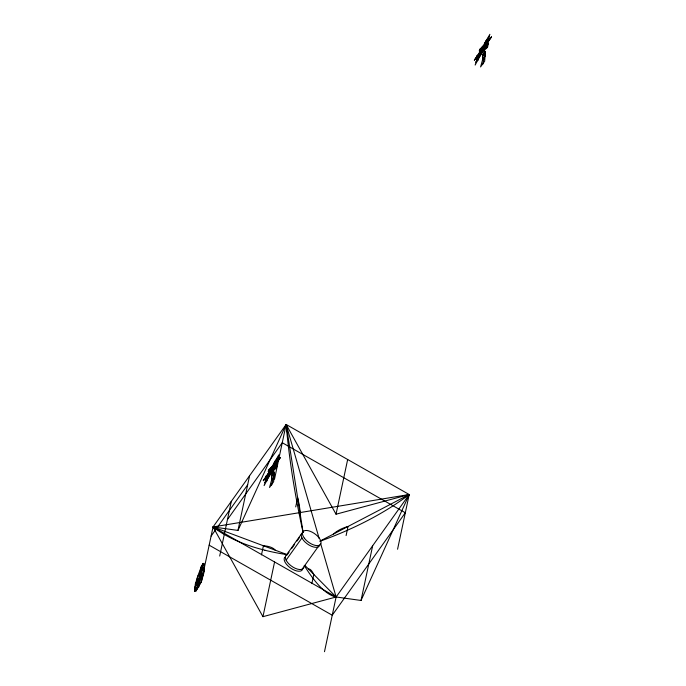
<?xml version="1.0" encoding="UTF-8"?>
<svg xmlns="http://www.w3.org/2000/svg" width="686" height="686" viewBox="0 0 686 686"><rect width="100%" height="100%" fill="white"/><g stroke="black" fill="none" stroke-linecap="round" stroke-linejoin="round"><path stroke-width="1.03" d="M276.595 463.813L277.29 464.113L276.518 467.749L273.079 471.042L274.357 472.285L273.628 481.735L269.538 487.48L271.502 480.363L271.527 476.324L270.678 473.391L271.939 466.737L278.842 454.844L276.467 461.052L263.33 480.663L266.785 477.559L280.463 457.442L276.467 461.052M487.635 43.269L488.338 43.57L487.557 47.214L484.119 50.498L485.396 51.742L484.668 61.191L480.577 66.936L482.55 59.819L482.567 55.78L481.718 52.848L482.978 46.194L489.881 34.3L487.506 40.508L474.369 60.119L477.833 57.015L491.502 36.898L487.506 40.508M204.265 571.438L204.514 566.808L203.776 563.403L202.782 563.712L201.135 567.108L197.714 576.343L195.364 583.923L194.498 591.461L196.076 590.903L201.298 581.925L204.265 571.438L195.364 583.923M266.785 477.559L264.11 485.602L270.678 473.391M477.833 57.015L475.149 65.059L481.718 52.848M196.076 590.903L201.169 566.928M197.397 589.051L202.782 563.712M198.717 587.199L203.776 563.403L201.135 567.108M219.691 556.046L231.319 501.329M204.514 566.808L197.714 576.343L194.498 591.461L201.298 581.925L213.054 526.951L237.965 530.424L249.593 475.715M265.353 478.982L265.988 475.998M268.749 471.874L268.277 471.505L268.586 470.047L271.939 466.737M266.76 481.229L269.298 469.293M271.51 478.416L275.292 460.649M271.639 485.088L274.357 472.285L271.527 476.324M275.558 468.667L277.358 460.212M274.503 479.197L286.139 424.48L409.199 494.529L397.571 549.237M261.486 554.88L263.424 545.764A23.393 11.268 -12.8 0 1 275.343 550.215M262.952 616.68L213.054 526.951L409.199 494.529L361.025 600.464L336.114 596.992L262.952 616.68L274.58 561.971M295.709 506.894L297.647 497.77A23.393 5.617 77.9 0 1 300.374 515.126M311.873 583.563L313.811 574.448A23.393 5.617 77.9 0 0 308.537 569.106M324.487 651.7L336.114 596.992L409.199 494.529L336.037 514.217L347.665 459.5M346.104 535.569L348.042 526.454A23.393 11.268 -12.8 0 0 333.567 534.017M361.025 600.464L372.661 545.756M476.401 58.439L477.036 55.455M479.788 51.33L479.317 50.961L479.625 49.503L482.978 46.194M477.799 60.685L480.337 48.749M482.558 57.873L486.331 40.105M482.678 64.544L485.396 51.742L482.567 55.78M486.606 48.123L488.398 39.668M237.965 530.424L286.139 424.48L336.037 514.217M484.873 42.764L489.452 36.341M479.317 50.961L482.644 46.296M474.369 60.119L490.43 37.601M475.741 58.996L491.502 36.898M476.564 60.076L488.338 43.57M475.715 62.126L479.951 56.183M482.55 59.819L485.311 55.943M211.117 536.066L247.655 484.831M227.443 519.568L282.255 442.719L405.323 512.759L332.238 615.222L209.179 545.181M273.825 463.307L278.413 456.885M268.277 471.505L271.605 466.84M263.33 480.663L279.382 458.145M264.693 479.54L280.463 457.442M265.516 480.62L277.29 464.113M264.676 482.67L268.903 476.727M270.884 474.112L273.079 471.042M194.627 587.388L203.528 574.902M271.502 480.363L274.271 476.487M286.062 555.471L301.9 533.271M289.098 552.11L287.271 554.674A10.796 5.239 35.5 0 0 291.164 565.881A10.796 5.239 35.5 0 0 303.907 567.211M291.533 548.697L294.577 544.427M297.012 541.014L299.448 537.592M286.105 560.145L301.943 537.944M302.089 569.243L317.927 547.042M319.993 541.1L409.199 494.529A221.467 106.673 -12.8 0 1 352.57 527.92L344.458 531.556A221.467 106.673 -12.8 0 1 320.053 541.228M305.236 565.77L336.114 596.992L320.645 543.595M319.161 538.459L286.139 424.48L213.054 526.951L336.114 596.992A221.467 53.156 77.9 0 1 314.883 580.759L312.019 577.037A221.467 53.156 77.9 0 1 304.232 565.401M303.101 532.473L286.139 424.48A221.467 53.156 77.9 0 0 295.709 495.558L297.407 504.776A221.467 53.156 77.9 0 0 303.101 532.473A10.796 5.239 35.5 0 0 307.002 543.681A10.796 5.239 35.5 0 0 319.745 545.01M302.689 568.917A10.796 5.239 35.5 0 1 291.104 568.402A10.796 5.239 35.5 0 1 284.844 557.178M264.968 550.258L258.022 548.397A221.467 106.673 -12.8 0 1 213.054 526.951L287.271 554.674A221.467 106.673 -12.8 0 1 264.968 550.258M304.387 538.201A10.796 5.239 35.5 0 0 320.345 544.538A10.796 5.239 35.5 0 0 310.466 531.401A10.796 5.239 35.5 0 0 304.387 538.201"/></g></svg>
